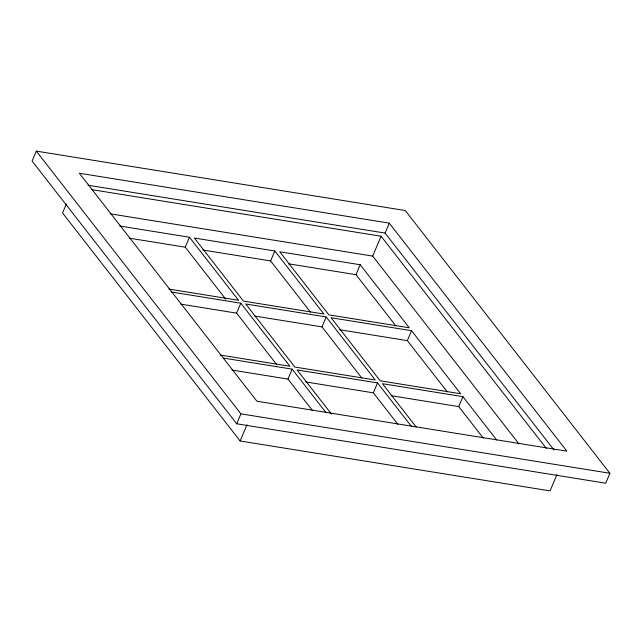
<?xml version="1.0" encoding="UTF-8"?>
<svg xmlns="http://www.w3.org/2000/svg" width="642" height="642" viewBox="0 0 642 642"><rect width="100%" height="100%" fill="white"/><g stroke="black" fill="none" stroke-linecap="round" stroke-linejoin="round"><path stroke-width="0.96" d="M36.297 151.111L32.1 161.046L236.721 423.792L605.703 483.209L609.9 473.274L405.279 210.528L36.297 151.111L240.919 413.849L609.9 473.274M66.375 203.947L62.555 212.975L240.124 440.982L550.066 490.889L556.935 474.631M225.759 299.204L185.241 247.178L189.438 237.243L119.773 226.024M276.509 364.367L236.601 313.135L240.798 303.201L171.133 291.982M310.519 312.164L270.619 260.925L274.816 250.99L194.357 238.038L243.47 301.098L323.929 314.05L274.816 250.99M236.721 423.792L240.919 413.849M240.124 440.982L246.985 424.723M312.526 410.615L287.969 379.093L292.166 369.15L223.48 358.092M361.887 378.122L321.987 326.882L326.184 316.947L245.725 303.987L294.83 367.047L375.289 380.008L326.184 316.947M395.905 325.911L355.997 274.68L360.194 264.745L279.735 251.784L328.848 314.845L409.307 327.805L360.194 264.745M518.945 443.879L372.705 256.102L381.099 236.232L91.806 189.639M554.054 450.042L385.088 233.078L389.285 223.143L79.343 173.236L256.912 401.234L566.854 451.149L389.285 223.143M397.904 424.37L373.347 392.84L377.544 382.905L297.085 369.944L331.465 414.09M447.265 391.869L407.365 340.629L411.562 330.694L331.103 317.742L380.208 380.802L460.675 393.755L411.562 330.694M483.282 438.117L458.733 406.587L462.93 396.652L382.463 383.691L416.233 427.05M88.018 185.241L385.088 233.078M110.071 213.802L372.705 256.102M129.307 238.174L185.241 247.178M202.912 250.027L270.619 260.925M288.298 263.774L355.997 274.68M168.878 289.085L238.543 300.304L189.438 237.243M180.675 304.123L236.601 313.135M254.28 315.984L321.987 326.882M339.658 329.731L407.365 340.629M220.246 355.042L289.911 366.261L240.798 303.201M232.043 370.081L287.969 379.093M305.648 381.934L373.347 392.84M391.026 395.689L458.733 406.587M381.099 236.232L546.39 448.469M462.93 396.652L496.691 440.003M377.544 382.905L411.313 426.256M292.166 369.15L325.927 412.509"/></g></svg>
